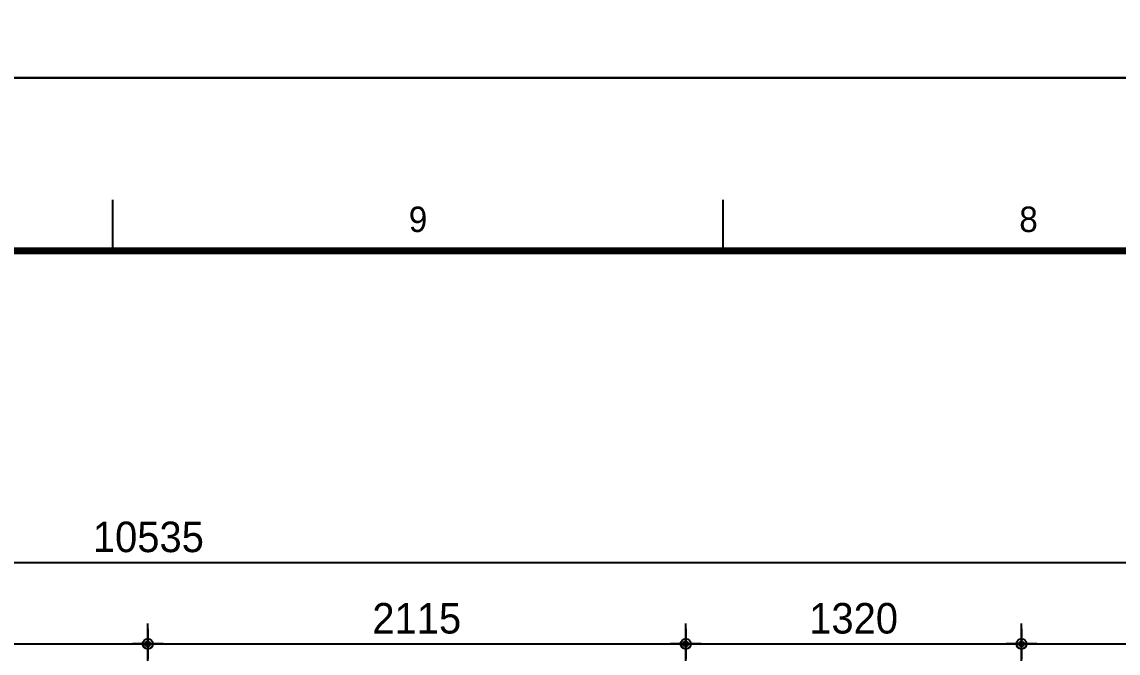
# Model space of a CAD drawing. Header units: millimetres. Extents: x -24416 to 92204, y -190080 to 23760.
# Drawn here: x 11683 to 15992, y -2261 to 220 of the extents above; entities that cross this region are included whole.
import ezdxf
from ezdxf.enums import TextEntityAlignment as Align
from ezdxf.xclip import XClip

# ---------------------------------------------------------------- set-up
doc = ezdxf.new("R2010")
doc.units = ezdxf.units.MM
doc.header["$LTSCALE"] = 50
doc.header["$XCLIPFRAME"] = 0
for name, pattern in [('AUDIT_D_220706163347-0', [0]), ('CEN', [62, 60, -1, 0, -1]), ('HID', [2.5, 1.5, -1])]:
    doc.linetypes.add(name, pattern=pattern)
doc.layers.get('defpoints').update_dxf_attribs({"color": 139})
for name, color, linetype in [('AA-BORD-FORM', 7, 'Continuous'), ('AA-BORD-TEXT', 3, 'Continuous'), ('AA-XXXX-DIMS', 7, 'Continuous'), ('CEN_CON', 1, 'CEN'), ('dan1', 7, 'HID'), ('DIM', 7, 'AUDIT_D_220706163347-0')]:
    doc.layers.add(name, color=color, linetype=linetype)
doc.layers.add('MC', color=135, linetype='Continuous', plot=False)
doc.styles.add('HAUD01', font='Dotum.ttf')
doc.styles.add('맑은고딕', font='malgun.ttf', dxfattribs={"width": 0.9})
doc.dimstyles.new('DIM_40', dxfattribs={"dimscale": 40, "dimtxt": 3, "dimasz": 1, "dimexe": 2, "dimexo": 2, "dimgap": 1, "dimtad": 1, "dimdec": 0, "dimzin": 0, "dimdsep": 46, "dimtxsty": '맑은고딕', "dimblk1": 'DIMDOT', "dimblk2": 'DIMDOT', "dimsah": 1, "dimcen": 0.09, "dimdle": 2, "dimclrd": 7, "dimclre": 7, "dimclrt": 3, "dimadec": 0, "dimazin": 0, "dimtfac": 1, "dimtdec": 0, "dimtix": 1, "dimtmove": 2, "dimatfit": 3, "dimldrblk": 'DIMDOT', "dimfxl": 2, "dimtolj": 1, "dimtzin": 0, "dimarcsym": 0})

# ---------------------------------------------------------------- blocks, each defined once
blk = doc.blocks.new('XR-FORM 청주월명')
at = {"layer": 'AA-BORD-FORM', "color": 2}
for p, q in [((301, 577), (301, 582)), ((361, 577), (361, 582))]:
    blk.add_line(p, q, dxfattribs=at)
at = {"layer": 'AA-BORD-FORM', "color": 1}
blk.add_lwpolyline([(0, 0), (841, 0), (841, 594), (0, 594)], close=True, dxfattribs=at)
at = {"layer": 'AA-BORD-FORM', "color": 2, "const_width": 0.682}
blk.add_lwpolyline([(21, 17), (21, 577), (821, 577), (821, 17)], close=True, dxfattribs=at)
at = {"layer": 'AA-BORD-TEXT', "color": 7, "style": 'HAUD01'}
for s, p in [('9', (331, 580.1)), ('8', (391, 580.1))]:
    blk.add_text(s, height=2.5, dxfattribs=at).set_placement(p, align=Align.MIDDLE_CENTER)
blk = doc.blocks.new('U-76A(확장)3')
at = {"layer": 'CEN_CON'}
blk.add_line((0, 0), (14595, 0), dxfattribs=at)
at = {"layer": 'dan1'}
blk.add_lwpolyline([(10285, 2140), (14045, 2140)], dxfattribs=at)
at = {"layer": 'MC'}
blk.add_line((9975, 1880), (14595, 1880), dxfattribs=at)
blk = doc.blocks.new('DIMDOT')
at = {"layer": 'AA-XXXX-DIMS'}
for p, q in [((0, -1.5), (0, 1.5)), ((-1.5, 0), (1.5, 0))]:
    blk.add_line(p, q, dxfattribs=at)
for radius in [0.5, 0.25]:
    blk.add_circle((0, 0), radius, dxfattribs=at)
blk = doc.blocks.new('*D821')
at = {"layer": 'defpoints', "color": 0, "transparency": 16777216}
for p in [(20534.2, -25665.5), (9999.2, -27265.5), (20534.2, -27265.5)]:
    blk.add_point(p, dxfattribs=at)
at = {"layer": 'DIM', "color": 7, "lineweight": -2, "transparency": 16777216}
for p, q in [((9999.2, -27185.5), (9999.2, -25585.5)), ((20534.2, -27185.5), (20534.2, -25585.5)), ((10039.2, -25665.5), (20494.2, -25665.5))]:
    blk.add_line(p, q, dxfattribs=at)
at = {"layer": 'DIM', "color": 7, "lineweight": -2, "transparency": 16777216, "xscale": 40, "yscale": 40, "zscale": 40, "rotation": 180}
blk.add_blockref('DIMDOT', (9999.2, -25665.5), dxfattribs=at)
at = {"layer": 'DIM', "color": 7, "lineweight": -2, "transparency": 16777216, "xscale": 40, "yscale": 40, "zscale": 40}
blk.add_blockref('DIMDOT', (20534.2, -25665.5), dxfattribs=at)
at = {"layer": 'DIM', "color": 3, "transparency": 16777216, "insert": (15266.7, -25565.4), "char_height": 120, "attachment_point": 5, "style": 'HAUD01'}
blk.add_mtext('\\A1;10535', dxfattribs=at)
blk = doc.blocks.new('*D825')
at = {"layer": 'defpoints', "color": 0, "transparency": 16777216}
for p in [(15264.2, -25985.5), (12854.2, -27265.5), (15264.2, -27265.5)]:
    blk.add_point(p, dxfattribs=at)
at = {"layer": 'DIM', "color": 7, "lineweight": -2, "transparency": 16777216}
for p, q in [((12854.2, -27185.5), (12854.2, -25905.5)), ((15264.2, -27185.5), (15264.2, -25905.5)), ((12894.2, -25985.5), (15224.2, -25985.5))]:
    blk.add_line(p, q, dxfattribs=at)
at = {"layer": 'DIM', "color": 7, "lineweight": -2, "transparency": 16777216, "xscale": 40, "yscale": 40, "zscale": 40, "rotation": 180}
blk.add_blockref('DIMDOT', (12854.2, -25985.5), dxfattribs=at)
at = {"layer": 'DIM', "color": 7, "lineweight": -2, "transparency": 16777216, "xscale": 40, "yscale": 40, "zscale": 40}
blk.add_blockref('DIMDOT', (15264.2, -25985.5), dxfattribs=at)
at = {"layer": 'DIM', "color": 3, "transparency": 16777216, "insert": (14059.2, -25885.4), "char_height": 120, "attachment_point": 5, "style": 'HAUD01'}
blk.add_mtext('\\A1;2410', dxfattribs=at)
blk = doc.blocks.new('*D826')
at = {"layer": 'defpoints', "color": 0, "transparency": 16777216}
for p in [(17379.2, -25985.5), (15264.2, -27265.5), (17379.2, -27265.5)]:
    blk.add_point(p, dxfattribs=at)
at = {"layer": 'DIM', "color": 7, "lineweight": -2, "transparency": 16777216}
for p, q in [((15264.2, -27185.5), (15264.2, -25905.5)), ((17379.2, -27185.5), (17379.2, -25905.5)), ((15304.2, -25985.5), (17339.2, -25985.5))]:
    blk.add_line(p, q, dxfattribs=at)
at = {"layer": 'DIM', "color": 7, "lineweight": -2, "transparency": 16777216, "xscale": 40, "yscale": 40, "zscale": 40, "rotation": 180}
blk.add_blockref('DIMDOT', (15264.2, -25985.5), dxfattribs=at)
at = {"layer": 'DIM', "color": 7, "lineweight": -2, "transparency": 16777216, "xscale": 40, "yscale": 40, "zscale": 40}
blk.add_blockref('DIMDOT', (17379.2, -25985.5), dxfattribs=at)
at = {"layer": 'DIM', "color": 3, "transparency": 16777216, "insert": (16321.7, -25885.4), "char_height": 120, "attachment_point": 5, "style": 'HAUD01'}
blk.add_mtext('\\A1;2115', dxfattribs=at)
blk = doc.blocks.new('*D827')
at = {"layer": 'defpoints', "color": 0, "transparency": 16777216}
for p in [(18699.2, -25985.5), (17379.2, -27265.5), (18699.2, -27265.5)]:
    blk.add_point(p, dxfattribs=at)
at = {"layer": 'DIM', "color": 7, "lineweight": -2, "transparency": 16777216}
for p, q in [((17379.2, -27185.5), (17379.2, -25905.5)), ((18699.2, -27185.5), (18699.2, -25905.5)), ((17419.2, -25985.5), (18659.2, -25985.5))]:
    blk.add_line(p, q, dxfattribs=at)
at = {"layer": 'DIM', "color": 7, "lineweight": -2, "transparency": 16777216, "xscale": 40, "yscale": 40, "zscale": 40, "rotation": 180}
blk.add_blockref('DIMDOT', (17379.2, -25985.5), dxfattribs=at)
at = {"layer": 'DIM', "color": 7, "lineweight": -2, "transparency": 16777216, "xscale": 40, "yscale": 40, "zscale": 40}
blk.add_blockref('DIMDOT', (18699.2, -25985.5), dxfattribs=at)
at = {"layer": 'DIM', "color": 3, "transparency": 16777216, "insert": (18039.2, -25885.4), "char_height": 120, "attachment_point": 5, "style": 'HAUD01'}
blk.add_mtext('\\A1;1320', dxfattribs=at)
blk = doc.blocks.new('*D828')
at = {"layer": 'defpoints', "color": 0, "transparency": 16777216}
for p in [(20534.2, -25985.5), (18699.2, -27265.5), (20534.2, -27265.5)]:
    blk.add_point(p, dxfattribs=at)
at = {"layer": 'DIM', "color": 7, "lineweight": -2, "transparency": 16777216}
for p, q in [((18699.2, -27185.5), (18699.2, -25905.5)), ((20534.2, -27185.5), (20534.2, -25905.5)), ((18739.2, -25985.5), (20494.2, -25985.5))]:
    blk.add_line(p, q, dxfattribs=at)
at = {"layer": 'DIM', "color": 7, "lineweight": -2, "transparency": 16777216, "xscale": 40, "yscale": 40, "zscale": 40, "rotation": 180}
blk.add_blockref('DIMDOT', (18699.2, -25985.5), dxfattribs=at)
at = {"layer": 'DIM', "color": 7, "lineweight": -2, "transparency": 16777216, "xscale": 40, "yscale": 40, "zscale": 40}
blk.add_blockref('DIMDOT', (20534.2, -25985.5), dxfattribs=at)
at = {"layer": 'DIM', "color": 3, "transparency": 16777216, "insert": (19616.7, -25885.4), "char_height": 120, "attachment_point": 5, "style": 'HAUD01'}
blk.add_mtext('\\A1;1835', dxfattribs=at)
blk = doc.blocks.new('DIM-1108')
at = {"layer": 'DIM'}
for base, p1, p2, picture, middle in [((20534.2, -25665.5), (9999.2, -27265.5), (20534.2, -27265.5), '*D821', (15266.7, -25565.4)), ((15264.2, -25985.5), (12854.2, -27265.5), (15264.2, -27265.5), '*D825', (14059.2, -25885.4)), ((17379.2, -25985.5), (15264.2, -27265.5), (17379.2, -27265.5), '*D826', (16321.7, -25885.4)), ((18699.2, -25985.5), (17379.2, -27265.5), (18699.2, -27265.5), '*D827', (18039.2, -25885.4)), ((20534.2, -25985.5), (18699.2, -27265.5), (20534.2, -27265.5), '*D828', (19616.7, -25885.4))]:
    dim = blk.add_linear_dim(base=base, p1=p1, p2=p2, dimstyle='DIM_40', override={"dimscale": 40, "dimtxsty": 'HAUD01'}, dxfattribs=at)
    dim.commit()
    dim.dimension.update_dxf_attribs({"geometry": picture, "text_midpoint": middle})

msp = doc.modelspace()

# ---------------------------------------------------------------- linework, layer by layer
at = {"layer": 'defpoints'}
for points in [[(19347.4, -21432.1), (3907.3, -21432.1), (3907.3, -1905.5), (19347.4, -1905.5)], [(19027.4, -21112.1), (4227.3, -21112.1), (4227.3, -2225.5), (19027.4, -2225.5)]]:
    msp.add_lwpolyline(points, close=True, dxfattribs=at)

# ---------------------------------------------------------------- block references
at = {"xscale": 40, "yscale": 40, "zscale": 40}
for p in [(0, 0), (0, -23760)]:
    msp.add_blockref('XR-FORM 청주월명', p, dxfattribs=at)
msp.add_blockref('DIM-1108', (-3086.8, 23760))
ref = msp.add_blockref('U-76A(확장)3', (15612.4, 9792.9), dxfattribs=dict(xscale=-1, rotation=90))
XClip(ref).set_block_clipping_path([(13298.4077166071, -2135), (29625.0000000005, 10105.1364734633)])

doc.saveas('drawing.dxf')
